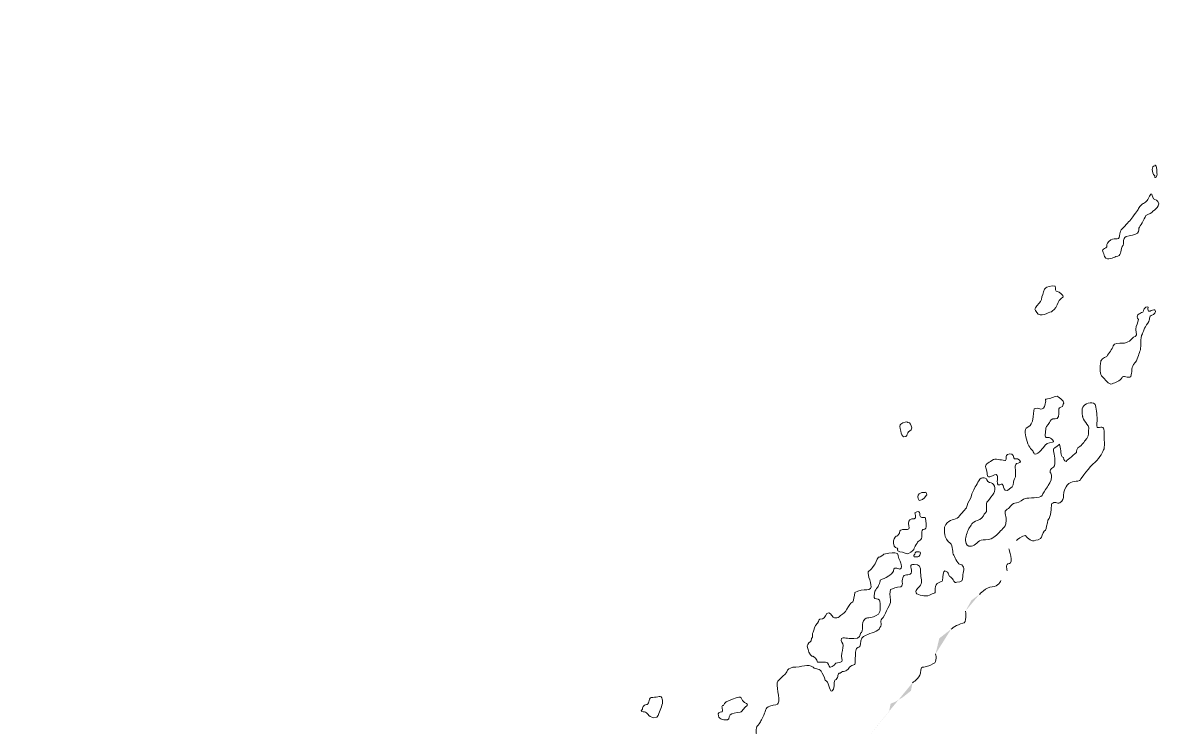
# Model space of a CAD drawing. Header units: millimetres. Extents: x 7106 to 73427, y -466 to 50348.
# Drawn here: x 34131 to 34181.9, y 24405.1 to 24436.6 of the extents above; entities that cross this region are included whole.
import ezdxf

# ---------------------------------------------------------------- set-up
doc = ezdxf.new("R2010")
doc.units = ezdxf.units.MM
doc.layers.add('Cotas', color=1, linetype='Continuous')
doc.layers.add('PDF11_Geometry', color=7, linetype='Continuous')
doc.layers.add('PDF11_Solid Fills', color=252, linetype='Continuous', true_color=0x8c8f90)

# ---------------------------------------------------------------- blocks, each defined once
blk = doc.blocks.new('AW-GEV-264B-370 a')
at = {"layer": 'PDF11_Solid Fills', "transparency": 33554559}
h = blk.add_hatch(color=1, dxfattribs=at)
h.paths.add_polyline_path([(-214.2593, 28.5565), (-214.2746, 28.5565)], flags=0)
h.paths.add_polyline_path([(-212.4079, 30.0774), (-212.4274, 30.0551)], flags=0)
h.paths.add_polyline_path([(-212.4315, 29.9982), (-212.4482, 29.9732)], flags=0)
h.paths.add_polyline_path([(-212.5038, 29.9371), (-212.5246, 29.9218), (-212.5399, 29.894)], flags=0)
h.paths.add_polyline_path([(-212.5774, 29.8468), (-212.6079, 29.8232), (-212.6176, 29.7829)], flags=0)
h.paths.add_polyline_path([(-212.6774, 29.7079), (-212.6815, 29.6871), (-212.7024, 29.6704), (-212.7232, 29.6579), (-212.7343, 29.6537), (-212.7385, 29.6329), (-212.7718, 29.5926), (-212.8051, 29.5524)], flags=0)
h.paths.add_polyline_path([(-212.9468, 29.4371, 0.008246), (-212.9246, 29.4621)], flags=0)
h.paths.add_polyline_path([(-212.9468, 29.4371), (-212.9732, 29.4162), (-213.0162, 29.3565), (-213.0454, 29.319)], flags=0)
h.paths.add_polyline_path([(-213.769, 28.5815), (-213.7871, 28.5496)], flags=0)
h.paths.add_polyline_path([(-214.9662, 27.2704, 0.016363), (-215.0204, 27.1982)], flags=0)
h.paths.add_polyline_path([(-216.1162, 25.8315, 0.147633), (-216.1385, 25.7954)], flags=0)
h.paths.add_polyline_path([(-216.4496, 25.3801, 0.19653), (-216.4621, 25.294)], flags=0)
h.paths.add_polyline_path([(-218.1162, 23.2149), (-218.2121, 23.2149)], flags=0)
h.paths.add_polyline_path([(-218.3607, 23.2635, 0.002706), (-218.3371, 23.2593)], flags=0)
h.paths.add_polyline_path([(-221.9399, 29.2871, 0.064397), (-221.9107, 29.3162)], flags=0)
h.paths.add_polyline_path([(-221.9107, 29.3162), (-221.8926, 29.3607)], flags=0)
h.paths.add_polyline_path([(-221.744, 29.7024), (-221.7079, 29.7482), (-221.6621, 29.7732)], flags=0)
h.paths.add_polyline_path([(-221.3343, 30.0482, 0.026324), (-221.3371, 29.994)], flags=0)
h.paths.add_polyline_path([(-221.3343, 30.0482), (-221.3037, 30.0871), (-221.2524, 30.1399), (-221.2149, 30.2051), (-221.2329, 30.2537)], flags=0)
h.paths.add_polyline_path([(-220.7649, 30.7218), (-220.7343, 30.7787), (-220.7093, 30.801)], flags=0)
h.paths.add_polyline_path([(-220.319, 31.1274, 0.012202), (-220.3593, 31.1343)], flags=0)
h.paths.add_polyline_path([(-219.9718, 31.3913), (-219.9343, 31.4204)], flags=0)
h.paths.add_polyline_path([(-219.5857, 31.3718), (-219.5621, 31.344)], flags=0)
h.paths.add_polyline_path([(-218.8496, 30.7579), (-218.8496, 30.7371)], flags=0)
h.paths.add_polyline_path([(-218.426, 30.1371, 0.036638), (-218.4287, 30.169)], flags=0)
at = {"layer": 'PDF11_Geometry', "color": 1, "lineweight": 9}
blk.add_lwpolyline([(-212.9032, 29.7612), (-212.924, 29.7612)], dxfattribs=at)
blk.add_lwpolyline([(-213.3658, 29.6518, 0.416667), (-213.3783, 29.6393)], format="xyb", dxfattribs=at)
for points in [[(-212.0489, 31.0231), (-212.0572, 31.0314), (-212.0572, 31.0494), (-212.0489, 31.0494)], [(-212.0489, 31.0494), (-212.0461, 31.0522), (-212.0489, 31.0522), (-212.0447, 31.0481)], [(-212.0447, 31.0481), (-212.0433, 31.0439), (-212.0433, 31.0356), (-212.0433, 31.03)], [(-212.0433, 31.03), (-212.0406, 31.0231), (-212.0489, 31.0119), (-212.0489, 31.0231)], [(-212.0664, 30.9621), (-212.0664, 30.9621), (-212.0581, 30.9801), (-212.0567, 30.976)], [(-212.0567, 30.976), (-212.0539, 30.9718), (-212.0539, 30.9621), (-212.0483, 30.9621)], [(-212.1025, 30.9218), (-212.0914, 30.9343), (-212.0914, 30.9399), (-212.0858, 30.9454)], [(-212.0858, 30.9454), (-212.0789, 30.9538), (-212.0719, 30.9524), (-212.0664, 30.9621)], [(-212.04, 30.9454), (-212.0428, 30.9399), (-212.0483, 30.9343), (-212.0539, 30.9315)], [(-212.0483, 30.9621), (-212.0442, 30.9621), (-212.0344, 30.9524), (-212.04, 30.9454)], [(-212.1261, 30.8926), (-212.1164, 30.9051), (-212.1108, 30.9079), (-212.1025, 30.9218)], [(-212.0719, 30.9204), (-212.0761, 30.9093), (-212.0872, 30.8926), (-212.09, 30.8871)], [(-212.0539, 30.9315), (-212.0539, 30.926), (-212.0664, 30.9246), (-212.0719, 30.9204)], [(-212.14, 30.8676), (-212.14, 30.8815), (-212.1331, 30.8857), (-212.1261, 30.8926)], [(-212.09, 30.8871), (-212.09, 30.8829), (-212.09, 30.8732), (-212.0983, 30.8718)], [(-212.1678, 30.8524), (-212.1553, 30.8676), (-212.1414, 30.8524), (-212.14, 30.8676)], [(-212.1261, 30.8635), (-212.1331, 30.8565), (-212.1261, 30.8496), (-212.1331, 30.8399)], [(-212.0983, 30.8718), (-212.1067, 30.8676), (-212.1261, 30.8676), (-212.1261, 30.8635)], [(-212.1789, 30.8135), (-212.1803, 30.8246), (-212.19, 30.8315), (-212.1789, 30.8343)], [(-212.1789, 30.8343), (-212.1678, 30.8399), (-212.1789, 30.8399), (-212.1678, 30.8524)], [(-212.1331, 30.8399), (-212.14, 30.826), (-212.1331, 30.8162), (-212.1497, 30.8135)], [(-212.1497, 30.8135), (-212.1553, 30.8121), (-212.1706, 30.801), (-212.1789, 30.8135)], [(-212.331, 30.7328), (-212.331, 30.7328), (-212.3171, 30.7411), (-212.3074, 30.7369)], [(-212.3546, 30.6856), (-212.3463, 30.6967), (-212.3421, 30.6981), (-212.3421, 30.7092)], [(-212.3421, 30.7092), (-212.3379, 30.7161), (-212.3379, 30.73), (-212.331, 30.7328)], [(-212.3074, 30.7369), (-212.306, 30.73), (-212.3074, 30.7231), (-212.3018, 30.7231)], [(-212.3018, 30.7231), (-212.2962, 30.7231), (-212.2851, 30.7119), (-212.2865, 30.7092)], [(-212.2865, 30.7092), (-212.2962, 30.7022), (-212.299, 30.6981), (-212.3018, 30.6883)], [(-212.3546, 30.6689), (-212.3615, 30.6772), (-212.3615, 30.6772), (-212.3546, 30.6856)], [(-212.3018, 30.6883), (-212.306, 30.6772), (-212.3143, 30.6744), (-212.3171, 30.6703)], [(-212.0663, 30.6779), (-212.0635, 30.6862), (-212.0704, 30.6849), (-212.076, 30.6779)], [(-212.3171, 30.6703), (-212.3254, 30.6689), (-212.3463, 30.6536), (-212.3546, 30.6689)], [(-212.0829, 30.6682), (-212.0912, 30.664), (-212.0982, 30.6626), (-212.0912, 30.6501)], [(-212.0912, 30.6501), (-212.0912, 30.6418), (-212.0982, 30.6362), (-212.0982, 30.6251)], [(-212.076, 30.6779), (-212.0787, 30.6779), (-212.076, 30.6682), (-212.0829, 30.6682)], [(-212.0704, 30.6362), (-212.0579, 30.6501), (-212.0663, 30.6543), (-212.0579, 30.6612)], [(-212.0482, 30.6751), (-212.0565, 30.6779), (-212.0663, 30.664), (-212.0663, 30.6779)], [(-212.0579, 30.6612), (-212.0482, 30.664), (-212.0454, 30.6696), (-212.0482, 30.6751)], [(-212.0982, 30.6251), (-212.0982, 30.6168), (-212.0912, 30.6085), (-212.1037, 30.6043)], [(-212.0829, 30.6085), (-212.076, 30.6224), (-212.0787, 30.6224), (-212.0704, 30.6362)], [(-212.1037, 30.6043), (-212.1107, 30.5987), (-212.1162, 30.589), (-212.1329, 30.589)], [(-212.0871, 30.5682), (-212.0829, 30.5765), (-212.0871, 30.5946), (-212.0829, 30.6085)], [(-212.1565, 30.5821), (-212.1593, 30.5737), (-212.1676, 30.5626), (-212.1732, 30.5543)], [(-212.1329, 30.589), (-212.1412, 30.589), (-212.1537, 30.589), (-212.1565, 30.5821)], [(-212.1037, 30.5335), (-212.0912, 30.5474), (-212.0912, 30.5585), (-212.0871, 30.5682)], [(-212.1899, 30.5349), (-212.1899, 30.5251), (-212.1926, 30.5071), (-212.1843, 30.5015)], [(-212.1732, 30.5543), (-212.1801, 30.5515), (-212.1899, 30.5474), (-212.1899, 30.5349)], [(-212.1107, 30.5029), (-212.1065, 30.514), (-212.1107, 30.5224), (-212.1037, 30.5335)], [(-212.1843, 30.5015), (-212.1787, 30.4974), (-212.1676, 30.4793), (-212.1593, 30.4835)], [(-212.1329, 30.5001), (-212.1329, 30.5071), (-212.1162, 30.496), (-212.1107, 30.5029)], [(-212.1593, 30.4835), (-212.151, 30.4876), (-212.1399, 30.4904), (-212.1329, 30.5001)], [(-212.3351, 30.4251), (-212.3268, 30.4432), (-212.3379, 30.4432), (-212.3268, 30.4446)], [(-212.3268, 30.4446), (-212.3199, 30.4446), (-212.3074, 30.4515), (-212.3018, 30.4515)], [(-212.3018, 30.4515), (-212.2962, 30.4474), (-212.2796, 30.4362), (-212.2865, 30.4307)], [(-212.3657, 30.3862), (-212.3629, 30.4029), (-212.3629, 30.4126), (-212.3615, 30.4182)], [(-212.3615, 30.4182), (-212.3518, 30.4251), (-212.3421, 30.4099), (-212.3351, 30.4251)], [(-212.2976, 30.4182), (-212.2976, 30.4126), (-212.2962, 30.3987), (-212.3018, 30.3932)], [(-212.2865, 30.4307), (-212.2865, 30.4196), (-212.2976, 30.4251), (-212.2976, 30.4182)], [(-212.2357, 30.3982), (-212.2357, 30.3982), (-212.2412, 30.419), (-212.2329, 30.426)], [(-212.2329, 30.426), (-212.2274, 30.4357), (-212.2051, 30.4357), (-212.2037, 30.4301)], [(-212.2037, 30.4301), (-212.201, 30.4246), (-212.1982, 30.401), (-212.1982, 30.3926)], [(-212.7081, 30.3789), (-212.7011, 30.3831), (-212.6914, 30.3872), (-212.69, 30.3831)], [(-212.69, 30.3831), (-212.6817, 30.3831), (-212.6817, 30.3761), (-212.6789, 30.3692)], [(-212.3824, 30.3682), (-212.3712, 30.3751), (-212.3712, 30.3751), (-212.3657, 30.3862)], [(-212.3199, 30.3862), (-212.3199, 30.3835), (-212.331, 30.3724), (-212.331, 30.3682)], [(-212.3018, 30.3932), (-212.3074, 30.3932), (-212.3199, 30.3932), (-212.3199, 30.3862)], [(-212.2274, 30.3829), (-212.2329, 30.3871), (-212.2357, 30.3982), (-212.2357, 30.3982)], [(-212.2204, 30.3607), (-212.2176, 30.376), (-212.2246, 30.376), (-212.2274, 30.3829)], [(-212.1982, 30.3926), (-212.1982, 30.3871), (-212.201, 30.376), (-212.1982, 30.3704)], [(-212.7081, 30.3608), (-212.7108, 30.3692), (-212.7108, 30.3789), (-212.7081, 30.3789)], [(-212.6997, 30.3456), (-212.7025, 30.3469), (-212.7081, 30.3539), (-212.7081, 30.3608)], [(-212.69, 30.3567), (-212.6914, 30.3525), (-212.6914, 30.3456), (-212.6997, 30.3456)], [(-212.6789, 30.3692), (-212.6789, 30.3608), (-212.69, 30.3608), (-212.69, 30.3567)], [(-212.3782, 30.3279), (-212.3824, 30.3446), (-212.3893, 30.3599), (-212.3824, 30.3682)], [(-212.331, 30.3682), (-212.331, 30.3599), (-212.3379, 30.3418), (-212.3268, 30.3446)], [(-212.2329, 30.3315), (-212.2274, 30.3412), (-212.2204, 30.3399), (-212.2204, 30.3607)], [(-212.1982, 30.3704), (-212.1899, 30.369), (-212.1801, 30.376), (-212.1801, 30.3607)], [(-212.1801, 30.3607), (-212.1801, 30.3537), (-212.1787, 30.3232), (-212.1801, 30.3149)], [(-212.3629, 30.3043), (-212.3657, 30.3126), (-212.3712, 30.3126), (-212.3782, 30.3279)], [(-212.3143, 30.3321), (-212.3254, 30.3307), (-212.3324, 30.3279), (-212.3379, 30.3182)], [(-212.3268, 30.3446), (-212.3171, 30.3446), (-212.306, 30.3321), (-212.3143, 30.3321)], [(-212.3079, 30.3176), (-212.2982, 30.3232), (-212.2954, 30.3315), (-212.2954, 30.3232)], [(-212.2482, 30.3176), (-212.2399, 30.3232), (-212.2399, 30.3232), (-212.2329, 30.3315)], [(-212.4312, 30.3001), (-212.4382, 30.2946), (-212.4312, 30.2835), (-212.4382, 30.2849)], [(-212.4146, 30.2918), (-212.4146, 30.3001), (-212.4229, 30.3043), (-212.4312, 30.3001)], [(-212.3379, 30.3182), (-212.3435, 30.3085), (-212.3615, 30.2946), (-212.3629, 30.3043)], [(-212.3079, 30.2857), (-212.3079, 30.2996), (-212.3163, 30.3135), (-212.3079, 30.3176)], [(-212.2954, 30.3232), (-212.2899, 30.3135), (-212.2954, 30.2954), (-212.2857, 30.2926)], [(-212.276, 30.2857), (-212.2649, 30.2926), (-212.2649, 30.2954), (-212.2551, 30.3024)], [(-212.2551, 30.3024), (-212.2482, 30.3079), (-212.2551, 30.3079), (-212.2482, 30.3176)], [(-212.1801, 30.3149), (-212.1829, 30.3079), (-212.1899, 30.2926), (-212.2037, 30.2801)], [(-212.4715, 30.2849), (-212.4812, 30.2765), (-212.491, 30.2765), (-212.4868, 30.2654)], [(-212.4868, 30.2654), (-212.4812, 30.2529), (-212.4868, 30.2404), (-212.4771, 30.2418)], [(-212.4382, 30.2849), (-212.4479, 30.2849), (-212.4618, 30.2918), (-212.4715, 30.2849)], [(-212.4007, 30.2862), (-212.4049, 30.2918), (-212.4146, 30.2849), (-212.4146, 30.2918)], [(-212.4104, 30.2418), (-212.4076, 30.2515), (-212.4146, 30.271), (-212.4076, 30.2765)], [(-212.4076, 30.2765), (-212.4021, 30.2765), (-212.3924, 30.2807), (-212.4007, 30.2862)], [(-212.3163, 30.2635), (-212.3079, 30.269), (-212.3079, 30.2704), (-212.3079, 30.2857)], [(-212.2857, 30.2926), (-212.2857, 30.2857), (-212.2787, 30.2774), (-212.276, 30.2857)], [(-212.2037, 30.2801), (-212.2176, 30.269), (-212.2412, 30.2371), (-212.2412, 30.2343)], [(-212.5149, 30.2162), (-212.5079, 30.2246), (-212.5038, 30.2426), (-212.4912, 30.2399)], [(-212.4912, 30.2399), (-212.4815, 30.2399), (-212.4871, 30.2287), (-212.4774, 30.2274)], [(-212.4771, 30.2418), (-212.466, 30.246), (-212.4604, 30.2515), (-212.4576, 30.246)], [(-212.4576, 30.246), (-212.4549, 30.2404), (-212.4604, 30.2279), (-212.4549, 30.221)], [(-212.416, 30.221), (-212.416, 30.2335), (-212.4146, 30.2335), (-212.4104, 30.2418)], [(-212.3274, 30.2162), (-212.326, 30.219), (-212.3163, 30.2315), (-212.3163, 30.2426)], [(-212.3163, 30.2426), (-212.3163, 30.2537), (-212.326, 30.2537), (-212.3163, 30.2635)], [(-212.5246, 30.194), (-212.5246, 30.1996), (-212.519, 30.2051), (-212.5149, 30.2162)], [(-212.4774, 30.2274), (-212.4662, 30.2274), (-212.4593, 30.2121), (-212.4662, 30.1996)], [(-212.4549, 30.221), (-212.4493, 30.2196), (-212.4451, 30.2279), (-212.4424, 30.2196)], [(-212.4424, 30.2196), (-212.4396, 30.2154), (-212.4424, 30.2057), (-212.4312, 30.2071)], [(-212.4312, 30.2071), (-212.4229, 30.214), (-212.4201, 30.2126), (-212.416, 30.221)], [(-212.3412, 30.194), (-212.3385, 30.1996), (-212.3343, 30.2065), (-212.3274, 30.2162)], [(-212.276, 30.2204), (-212.2787, 30.2162), (-212.2857, 30.2051), (-212.2857, 30.194)], [(-212.2412, 30.2343), (-212.2482, 30.2274), (-212.2649, 30.2343), (-212.276, 30.2204)], [(-212.6599, 30.1811), (-212.664, 30.1881), (-212.6654, 30.1936), (-212.6599, 30.1978)], [(-212.6599, 30.1978), (-212.6571, 30.2019), (-212.6501, 30.2019), (-212.6446, 30.2019)], [(-212.6418, 30.1936), (-212.646, 30.1853), (-212.6571, 30.1797), (-212.6599, 30.1811)], [(-212.6446, 30.2019), (-212.6418, 30.2047), (-212.639, 30.195), (-212.6418, 30.1936)], [(-212.5357, 30.1676), (-212.5357, 30.1746), (-212.5246, 30.1857), (-212.5246, 30.194)], [(-212.4815, 30.1801), (-212.4912, 30.1718), (-212.4787, 30.1524), (-212.4912, 30.1454)], [(-212.4662, 30.1996), (-212.4704, 30.1926), (-212.4774, 30.1857), (-212.4815, 30.1801)], [(-212.4079, 30.1746), (-212.3996, 30.1746), (-212.3912, 30.1857), (-212.3843, 30.1857)], [(-212.3843, 30.1857), (-212.3774, 30.1885), (-212.3454, 30.1857), (-212.3412, 30.194)], [(-212.2954, 30.1746), (-212.3024, 30.1718), (-212.3079, 30.1801), (-212.3163, 30.1718)], [(-212.2857, 30.194), (-212.2857, 30.1857), (-212.2857, 30.1801), (-212.2954, 30.1746)], [(-212.6714, 30.1489), (-212.6714, 30.1489), (-212.6658, 30.1336), (-212.6728, 30.1336)], [(-212.6589, 30.1419), (-212.6589, 30.1433), (-212.6561, 30.1586), (-212.6714, 30.1489)], [(-212.5551, 30.1413), (-212.5468, 30.1524), (-212.5357, 30.1607), (-212.5357, 30.1676)], [(-212.4343, 30.1301), (-212.4343, 30.1426), (-212.4426, 30.1524), (-212.4315, 30.1579)], [(-212.4315, 30.1579), (-212.4232, 30.1621), (-212.4204, 30.1746), (-212.4079, 30.1746)], [(-212.3163, 30.1718), (-212.319, 30.1607), (-212.3163, 30.1399), (-212.326, 30.1301)], [(-212.6881, 30.1211), (-212.6881, 30.1114), (-212.6825, 30.1058), (-212.6908, 30.1058)], [(-212.6728, 30.1336), (-212.6825, 30.1336), (-212.6881, 30.1308), (-212.6881, 30.1211)], [(-212.645, 30.1364), (-212.6506, 30.1364), (-212.6561, 30.1364), (-212.6589, 30.1419)], [(-212.6422, 30.1128), (-212.6422, 30.1211), (-212.6422, 30.1364), (-212.645, 30.1364)], [(-212.594, 30.0926), (-212.594, 30.1051), (-212.5982, 30.1107), (-212.5871, 30.1232)], [(-212.5871, 30.1232), (-212.5774, 30.1329), (-212.5621, 30.1301), (-212.5551, 30.1413)], [(-212.5093, 30.1287), (-212.5246, 30.1246), (-212.5246, 30.1162), (-212.5315, 30.1079)], [(-212.4912, 30.1454), (-212.4912, 30.1399), (-212.501, 30.1301), (-212.5093, 30.1287)], [(-212.4426, 30.1079), (-212.4385, 30.1135), (-212.4343, 30.1135), (-212.4343, 30.1301)], [(-212.326, 30.1301), (-212.3274, 30.1218), (-212.3315, 30.1051), (-212.3315, 30.1051)], [(-212.72, 30.0878), (-212.7242, 30.0864), (-212.7269, 30.0781), (-212.7269, 30.0697)], [(-212.7103, 30.1017), (-212.7103, 30.0933), (-212.7158, 30.0892), (-212.72, 30.0878)], [(-212.6908, 30.1058), (-212.7006, 30.1058), (-212.7075, 30.1058), (-212.7103, 30.1017)], [(-212.6561, 30.0794), (-212.6506, 30.0864), (-212.6561, 30.0989), (-212.6506, 30.1058)], [(-212.6506, 30.1058), (-212.6492, 30.1058), (-212.6422, 30.1058), (-212.6422, 30.1128)], [(-212.5801, 30.0704), (-212.5871, 30.0732), (-212.594, 30.0871), (-212.594, 30.0926)], [(-212.5315, 30.1079), (-212.5357, 30.0982), (-212.5399, 30.0871), (-212.5399, 30.0774)], [(-212.469, 30.0843), (-212.4621, 30.0871), (-212.4496, 30.101), (-212.4426, 30.1079)], [(-212.3843, 30.0899), (-212.3912, 30.0899), (-212.4079, 30.0774), (-212.4079, 30.0774)], [(-212.3718, 30.0788), (-212.3843, 30.0871), (-212.3829, 30.0899), (-212.3843, 30.0899)], [(-212.3412, 30.0912), (-212.3426, 30.0871), (-212.3412, 30.0843), (-212.351, 30.0788)], [(-212.3315, 30.1051), (-212.3315, 30.1051), (-212.3385, 30.0996), (-212.3412, 30.0912)], [(-212.7269, 30.0697), (-212.7269, 30.0572), (-212.7158, 30.0586), (-212.7158, 30.0544)], [(-212.6728, 30.0572), (-212.6714, 30.0642), (-212.6644, 30.0697), (-212.6644, 30.0725)], [(-212.6644, 30.0725), (-212.6644, 30.0739), (-212.6561, 30.0781), (-212.6561, 30.0794)], [(-212.5704, 30.0385), (-212.5746, 30.044), (-212.5718, 30.0635), (-212.5801, 30.0704)], [(-212.5399, 30.0774), (-212.5371, 30.0635), (-212.5357, 30.0621), (-212.5246, 30.0621)], [(-212.5246, 30.0621), (-212.5149, 30.0621), (-212.5079, 30.0788), (-212.494, 30.0788)], [(-212.494, 30.0788), (-212.4871, 30.0788), (-212.4732, 30.0788), (-212.469, 30.0843)], [(-212.351, 30.0788), (-212.3621, 30.0788), (-212.3621, 30.0718), (-212.3718, 30.0788)], [(-212.7768, 30.0126), (-212.7726, 30.0154), (-212.7712, 30.0293), (-212.7657, 30.0335)], [(-212.7657, 30.0335), (-212.7615, 30.0335), (-212.7657, 30.0335), (-212.7615, 30.0349)], [(-212.7615, 30.0349), (-212.7546, 30.0376), (-212.7518, 30.0418), (-212.7518, 30.0418)], [(-212.7518, 30.0418), (-212.7518, 30.0418), (-212.7268, 30.0474), (-212.7268, 30.0446)], [(-212.7268, 30.0446), (-212.7226, 30.0446), (-212.7157, 30.0446), (-212.7157, 30.0418)], [(-212.7158, 30.0544), (-212.7158, 30.0544), (-212.72, 30.0517), (-212.7103, 30.0475)], [(-212.7157, 30.0418), (-212.7157, 30.0376), (-212.7101, 30.0237), (-212.7074, 30.0182)], [(-212.7103, 30.0475), (-212.7006, 30.0475), (-212.6908, 30.0406), (-212.6881, 30.0433)], [(-212.6881, 30.0433), (-212.6797, 30.0475), (-212.6728, 30.0517), (-212.6728, 30.0572)], [(-212.6728, 30.0349), (-212.6769, 30.0349), (-212.6714, 30.0418), (-212.6714, 30.0418)], [(-212.6589, 30.039), (-212.6603, 30.0335), (-212.6658, 30.0335), (-212.6728, 30.0349)], [(-212.6714, 30.0418), (-212.6714, 30.0474), (-212.6658, 30.0488), (-212.6603, 30.0474)], [(-212.6603, 30.0474), (-212.6561, 30.0474), (-212.6561, 30.0418), (-212.6589, 30.039)], [(-212.5496, 30.0135), (-212.5621, 30.0149), (-212.5649, 30.0301), (-212.5704, 30.0385)], [(-212.4274, 30.0551), (-212.4274, 30.0551), (-212.4149, 30.0176), (-212.426, 30.0176)], [(-212.7907, 29.9974), (-212.7838, 30.0029), (-212.7838, 30.0029), (-212.7768, 30.0126)], [(-212.7101, 30.0029), (-212.7226, 30.0057), (-212.7268, 30.0085), (-212.7268, 29.9974)], [(-212.7074, 30.0182), (-212.7074, 30.0154), (-212.7032, 30.0029), (-212.7101, 30.0029)], [(-212.6801, 29.9954), (-212.6801, 30.0093), (-212.6871, 30.0149), (-212.6732, 30.0149)], [(-212.6732, 30.0149), (-212.6593, 30.0149), (-212.6565, 30.0093), (-212.6565, 29.994)], [(-212.5468, 29.9843), (-212.5468, 29.9954), (-212.5399, 30.0065), (-212.5496, 30.0135)], [(-212.426, 30.0176), (-212.4385, 30.0176), (-212.4315, 29.9982), (-212.4315, 29.9982)], [(-212.7851, 29.9571), (-212.7851, 29.9696), (-212.7976, 29.9946), (-212.7907, 29.9974)], [(-212.7615, 29.9737), (-212.7615, 29.9696), (-212.7615, 29.9696), (-212.7657, 29.9599)], [(-212.7393, 29.9849), (-212.749, 29.9793), (-212.7546, 29.9779), (-212.7615, 29.9737)], [(-212.7268, 29.9974), (-212.7268, 29.9946), (-212.7365, 29.9863), (-212.7393, 29.9849)], [(-212.7079, 29.9565), (-212.6996, 29.9635), (-212.7079, 29.9732), (-212.701, 29.9843)], [(-212.701, 29.9843), (-212.6968, 29.9912), (-212.6815, 29.9843), (-212.6801, 29.9954)], [(-212.6565, 29.994), (-212.6565, 29.9774), (-212.651, 29.9718), (-212.6565, 29.9607)], [(-212.619, 29.9524), (-212.619, 29.969), (-212.601, 29.969), (-212.5996, 29.9732)], [(-212.5996, 29.9732), (-212.5982, 29.9843), (-212.5982, 29.9982), (-212.594, 29.9982)], [(-212.594, 29.9982), (-212.5801, 29.9954), (-212.5871, 29.9843), (-212.5787, 29.9829)], [(-212.5787, 29.9829), (-212.5704, 29.9774), (-212.5704, 29.9635), (-212.5621, 29.969)], [(-212.5621, 29.969), (-212.5496, 29.969), (-212.5468, 29.9718), (-212.5468, 29.9843)], [(-212.4482, 29.9732), (-212.4482, 29.9732), (-212.4551, 29.9565), (-212.4704, 29.9565)], [(-212.8324, 29.9182), (-212.8296, 29.9224), (-212.8296, 29.9321), (-212.8268, 29.9418)], [(-212.8268, 29.9418), (-212.8185, 29.9487), (-212.8018, 29.9487), (-212.799, 29.9487)], [(-212.799, 29.9487), (-212.7962, 29.9487), (-212.7851, 29.9487), (-212.7851, 29.9571)], [(-212.7726, 29.9487), (-212.7768, 29.946), (-212.7768, 29.9335), (-212.7768, 29.9293)], [(-212.7657, 29.9599), (-212.7657, 29.9571), (-212.7712, 29.9543), (-212.7726, 29.9487)], [(-212.7343, 29.9218), (-212.7371, 29.9343), (-212.7371, 29.9426), (-212.7343, 29.9496)], [(-212.7343, 29.9496), (-212.7274, 29.9524), (-212.7204, 29.9565), (-212.7079, 29.9565)], [(-212.6565, 29.9607), (-212.6635, 29.9524), (-212.6732, 29.9468), (-212.6662, 29.9385)], [(-212.6301, 29.9371), (-212.619, 29.9426), (-212.6176, 29.9371), (-212.619, 29.9524)], [(-212.4704, 29.9565), (-212.4871, 29.9565), (-212.5038, 29.9371), (-212.5038, 29.9371)], [(-212.8476, 29.8987), (-212.8407, 29.9112), (-212.8407, 29.9112), (-212.8324, 29.9182)], [(-212.7768, 29.9293), (-212.7768, 29.9224), (-212.7657, 29.9279), (-212.7629, 29.9224)], [(-212.7629, 29.9224), (-212.7615, 29.9224), (-212.7615, 29.9043), (-212.7615, 29.9001)], [(-212.7412, 29.901), (-212.7371, 29.9121), (-212.7343, 29.9121), (-212.7343, 29.9218)], [(-212.6662, 29.9385), (-212.6565, 29.9343), (-212.6385, 29.9301), (-212.6301, 29.9371)], [(-212.9115, 29.8737), (-212.9046, 29.8737), (-212.9032, 29.8904), (-212.8949, 29.889)], [(-212.8949, 29.889), (-212.8865, 29.889), (-212.8865, 29.8765), (-212.8796, 29.8765)], [(-212.8796, 29.8765), (-212.8699, 29.8765), (-212.8699, 29.8765), (-212.8643, 29.8821)], [(-212.8643, 29.8821), (-212.8574, 29.889), (-212.8518, 29.889), (-212.8476, 29.8987)], [(-212.7657, 29.8862), (-212.7726, 29.8807), (-212.7851, 29.8765), (-212.7907, 29.8765)], [(-212.7615, 29.9001), (-212.7615, 29.8946), (-212.7629, 29.8904), (-212.7657, 29.8862)], [(-212.7538, 29.8774), (-212.7482, 29.8857), (-212.7482, 29.8913), (-212.7412, 29.901)], [(-212.5399, 29.894), (-212.5399, 29.894), (-212.5357, 29.8621), (-212.5468, 29.8621)], [(-212.9351, 29.839), (-212.9324, 29.846), (-212.9324, 29.8543), (-212.924, 29.8626)], [(-212.924, 29.8626), (-212.9185, 29.8682), (-212.924, 29.8737), (-212.9115, 29.8737)], [(-212.8074, 29.8515), (-212.8074, 29.8487), (-212.8074, 29.8362), (-212.8129, 29.8362)], [(-212.8046, 29.8682), (-212.8074, 29.8654), (-212.8074, 29.8515), (-212.8074, 29.8515)], [(-212.7907, 29.8765), (-212.7962, 29.8765), (-212.8004, 29.8765), (-212.8046, 29.8682)], [(-212.7621, 29.851), (-212.7538, 29.8621), (-212.7662, 29.8676), (-212.7538, 29.8774)], [(-212.5468, 29.8621), (-212.5621, 29.8593), (-212.5774, 29.8468), (-212.5774, 29.8468)], [(-212.949, 29.8071), (-212.9462, 29.814), (-212.9393, 29.8126), (-212.9393, 29.8224)], [(-212.9393, 29.8224), (-212.9351, 29.8265), (-212.9393, 29.8362), (-212.9351, 29.839)], [(-212.8615, 29.8224), (-212.8657, 29.8154), (-212.8574, 29.8112), (-212.8574, 29.8043)], [(-212.8296, 29.8224), (-212.8476, 29.8224), (-212.8574, 29.8265), (-212.8615, 29.8224)], [(-212.8129, 29.8362), (-212.8143, 29.8321), (-212.8129, 29.8224), (-212.8296, 29.8224)], [(-212.8121, 29.8079), (-212.8121, 29.8218), (-212.8079, 29.8274), (-212.7982, 29.8315)], [(-212.7982, 29.8315), (-212.7857, 29.8371), (-212.7662, 29.8399), (-212.7621, 29.851)], [(-212.9462, 29.7876), (-212.949, 29.7974), (-212.9532, 29.8029), (-212.949, 29.8071)], [(-212.8574, 29.8043), (-212.8574, 29.7974), (-212.8615, 29.7876), (-212.8615, 29.7765)], [(-212.826, 29.7607), (-212.826, 29.776), (-212.826, 29.7912), (-212.8232, 29.7968)], [(-212.8232, 29.7968), (-212.8176, 29.8024), (-212.8149, 29.7968), (-212.8121, 29.8079)], [(-212.9351, 29.7765), (-212.9351, 29.7765), (-212.9407, 29.7737), (-212.9462, 29.7876)], [(-212.924, 29.7612), (-212.924, 29.7682), (-212.9351, 29.7765), (-212.9351, 29.7765)], [(-212.8615, 29.7765), (-212.8615, 29.7696), (-212.8574, 29.7612), (-212.8643, 29.7612)], [(-212.6176, 29.7829), (-212.6176, 29.7829), (-212.6121, 29.7607), (-212.6232, 29.7579)], [(-213.0079, 29.7301), (-212.9982, 29.7399), (-213.0079, 29.7412), (-212.9885, 29.7482)], [(-212.9885, 29.7482), (-212.9649, 29.7482), (-212.9482, 29.7579), (-212.9357, 29.7482)], [(-212.9357, 29.7482), (-212.9274, 29.7399), (-212.9176, 29.7482), (-212.9121, 29.7329)], [(-212.8921, 29.7487), (-212.8949, 29.7501), (-212.8949, 29.7612), (-212.9032, 29.7612)], [(-212.8768, 29.7585), (-212.881, 29.7501), (-212.8921, 29.7474), (-212.8921, 29.7487)], [(-212.8643, 29.7612), (-212.8685, 29.7612), (-212.8768, 29.7585), (-212.8768, 29.7585)], [(-212.8649, 29.7329), (-212.8565, 29.7412), (-212.851, 29.7329), (-212.8412, 29.7482)], [(-212.8412, 29.7482), (-212.8315, 29.7579), (-212.826, 29.751), (-212.826, 29.7607)], [(-212.651, 29.7482), (-212.651, 29.7482), (-212.6565, 29.7482), (-212.6565, 29.7329)], [(-212.6232, 29.7579), (-212.6343, 29.7496), (-212.651, 29.7482), (-212.651, 29.7482)], [(-213.026, 29.6551), (-213.019, 29.6662), (-213.0343, 29.7024), (-213.0274, 29.7121)], [(-213.0274, 29.7121), (-213.0218, 29.719), (-213.0162, 29.7218), (-213.0079, 29.7301)], [(-212.9121, 29.7329), (-212.9051, 29.726), (-212.9065, 29.7135), (-212.901, 29.7121)], [(-212.901, 29.7121), (-212.8926, 29.7065), (-212.8926, 29.6801), (-212.8857, 29.6871)], [(-212.8857, 29.6871), (-212.876, 29.6982), (-212.8857, 29.7121), (-212.876, 29.7162)], [(-212.876, 29.7162), (-212.8676, 29.7218), (-212.8746, 29.7329), (-212.8649, 29.7329)], [(-212.6565, 29.7329), (-212.6593, 29.719), (-212.6774, 29.7079), (-212.6774, 29.7079)], [(-213.3519, 29.6699), (-213.3381, 29.6699), (-213.3297, 29.6768), (-213.3269, 29.6657)], [(-213.1511, 29.6629), (-213.1414, 29.6657), (-213.1219, 29.6768), (-213.1206, 29.6657)], [(-213.3658, 29.6518), (-213.3603, 29.6546), (-213.3644, 29.6699), (-213.3519, 29.6699)], [(-213.3269, 29.6657), (-213.3242, 29.6574), (-213.3297, 29.6435), (-213.3339, 29.6324)], [(-213.1719, 29.6324), (-213.1678, 29.6393), (-213.1775, 29.649), (-213.1678, 29.649)], [(-213.1678, 29.649), (-213.1678, 29.649), (-213.1678, 29.6574), (-213.1511, 29.6629)], [(-213.1067, 29.649), (-213.1136, 29.6435), (-213.1219, 29.6324), (-213.1219, 29.6324)], [(-213.1206, 29.6657), (-213.1164, 29.6546), (-213.1025, 29.6546), (-213.1067, 29.649)], [(-213.0663, 29.619), (-213.0565, 29.6329), (-213.0621, 29.6426), (-213.0482, 29.6468)], [(-213.0482, 29.6468), (-213.0343, 29.6524), (-213.0274, 29.6496), (-213.026, 29.6551)], [(-213.3728, 29.6324), (-213.3769, 29.6324), (-213.3881, 29.6324), (-213.3783, 29.6393)], [(-213.3492, 29.6171), (-213.3644, 29.6185), (-213.3658, 29.6324), (-213.3728, 29.6324)], [(-213.3339, 29.6324), (-213.3381, 29.6282), (-213.3353, 29.6171), (-213.3492, 29.6171)], [(-213.1817, 29.6268), (-213.1817, 29.6324), (-213.1719, 29.6324), (-213.1719, 29.6324)], [(-213.1581, 29.6115), (-213.1719, 29.6115), (-213.1817, 29.6129), (-213.1817, 29.6268)], [(-213.1469, 29.6268), (-213.1553, 29.6268), (-213.1511, 29.6115), (-213.1581, 29.6115)], [(-213.1219, 29.6324), (-213.1219, 29.6324), (-213.1414, 29.6296), (-213.1469, 29.6268)], [(-213.0815, 29.594), (-213.0718, 29.6065), (-213.0718, 29.6065), (-213.0663, 29.619)], [(-213.0815, 29.5524), (-213.0815, 29.5746), (-213.0857, 29.5843), (-213.0815, 29.594)]]:
    blk.add_open_spline(points, degree=3, dxfattribs=at)

msp = doc.modelspace()

# ---------------------------------------------------------------- block references
at = {"layer": 'Cotas', "xscale": 17.23794430566618, "yscale": 17.23794430566618, "zscale": 17.23794430566618}
msp.add_blockref('AW-GEV-264B-370 a', (37836.936, 23895.011), dxfattribs=at)

doc.saveas('drawing.dxf')
